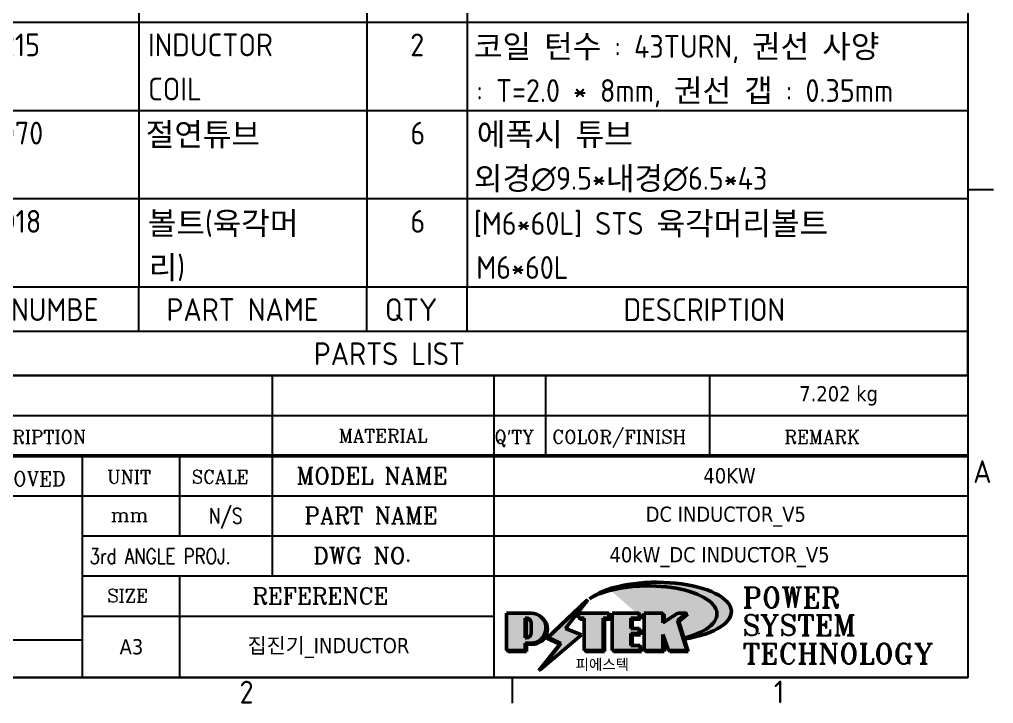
# Model space of a CAD drawing. Header units: millimetres. Extents: x 0 to 630, y 0 to 446.
# Drawn here: x 427.7 to 620.1, y 9.9 to 145 of the extents above; entities that cross this region are included whole.
import ezdxf
from ezdxf.enums import TextEntityAlignment as Align

# ---------------------------------------------------------------- set-up
doc = ezdxf.new("R2010")
doc.units = ezdxf.units.MM
doc.header["$LTSCALE"] = 1.5
doc.layers.get('0').update_dxf_attribs({"color": 3, "lineweight": 25, "true_color": 0x00ff00})
doc.layers.add('경계(ISO)', color=7, linetype='Continuous', lineweight=25)
doc.layers.add('해치(ISO)', color=7, linetype='Continuous', lineweight=18)
doc.layers.add('기호(ISO)', color=5, linetype='Continuous', lineweight=25, true_color=0x0000ff)
doc.layers.add('제목(ISO)', color=5, linetype='Continuous', lineweight=50, true_color=0x0000ff)
doc.styles.add('HAN_370', font='', dxfattribs={"width": 2})
doc.styles.add('RC_284', font='ROMANC.shx')
doc.styles.add('RC_287', font='ROMANC.shx')
doc.styles.add('RC_292', font='ROMANC.shx')
doc.styles.add('ROMANT_294', font='romant.shx')
doc.styles.add('문자 텍스트_PSTEK_POSCO', font='isocp.shx')
doc.styles.add('텍스트 스타일198', font='tahoma.ttf')
doc.styles.add('텍스트 스타일333', font='ROMANC.shx', dxfattribs={"width": 0.800000011920929})
doc.styles.get('HAN_370').set_extended_font_data('GulimChe')

# ---------------------------------------------------------------- blocks, each defined once
blk = doc.blocks.new('경계 Default Border')
at = {"layer": '경계(ISO)'}
for p, q in [((410, 74.25000190734863), (413.4000015258789, 74.25000190734863)), ((350, 10), (350, 6.599999666213989))]:
    blk.add_line(p, q, dxfattribs=at)
at = {"layer": '경계(ISO)', "flags": 128}
blk.add_lwpolyline([(10, 10), (10, 287.0000076293945), (410, 287.0000076293945), (410, 10), (10, 10)], dxfattribs=at)
at = {"layer": '경계(ISO)', "color": 2, "true_color": 0xffff00, "char_height": 3.00000011920929, "attachment_point": 7, "style": '문자 텍스트_PSTEK_POSCO'}
for s, insert in [('A', (410.7144008173592, 35.61784856929444)), ('2', (314.127739416884, 6.57139439638704)), ('1', (384.4860661041481, 6.59999988079071))]:
    blk.add_mtext(s, dxfattribs=dict(at, insert=insert))
blk = doc.blocks.new('제목 블록 PSTEK')
at = {"true_color": 0x848484}
for points in [[(317.2195697678507, 17.0593801673321), (322.0326348870767, 21.62682475217465), (322.2781991042243, 21.94392121864296), (317.0471853425802, 16.97985676345368), (318.7512090904202, 16.1899260703855), (316.0018030350395, 12.71868385740789), (316.3356552234328, 13.00206718743325), (318.9235935156908, 16.2694494742633)], [(321.9846681452406, 19.60711530335299), (321.4042753185749, 19.60711530335299), (321.4042753185749, 19.45905590879572), (321.9846681452406, 19.45905590879572)], [(324.6615819988275, 19.45905590879572), (325.4196460989604, 19.45905590879572), (325.4196460989604, 20.11051724484596), (325.2419748254881, 20.11051724484596), (325.2419748254881, 19.60711530335299), (324.4839107253602, 19.60711530335299), (324.4839107253602, 15.3430047401139), (322.1623394187076, 15.3430047401139), (322.1623394187076, 15.19494534555726), (324.6615819988275, 15.19494534555726)], [(328.2914414389548, 19.45905590879572), (329.4054050004294, 19.45905590879572), (329.4054050004294, 20.11051724484596), (329.2277337269622, 20.11051724484596), (329.2277337269622, 19.60711530335299), (328.1137701654877, 19.60711530335299), (328.1137701654877, 18.25543873810179), (328.2914414389548, 18.25543873810179)], [(332.5088862584528, 20.1105172448466), (332.3312149849806, 20.1105172448466), (332.3312149849806, 18.99741471888368), (332.5088862584528, 19.11081371413894)], [(335.6156307331414, 20.11051724484596), (335.2535118015555, 20.11051724484596), (334.2514536401189, 19.30614745124769), (335.4855464857051, 15.3430047401139), (333.1954852176545, 15.3430047401139), (333.2478643833523, 15.19494534555726), (335.6632177591723, 15.19494534555726), (334.4291249135862, 19.15808805669106)], [(328.2914414389548, 17.41554667867274), (329.4054050004294, 17.41554667867274), (329.4054050004294, 18.10737934354514), (329.2277337269622, 18.10737934354514), (329.2277337269622, 17.56360607323003), (328.1137701654877, 17.56360607323003), (328.1137701654877, 15.9944660761648), (328.2914414389548, 15.9944660761648)], [(332.5088862584528, 16.92964231796647), (332.3312149849806, 17.43186301645164), (332.3312149849806, 15.3430047401139), (330.0369607660135, 15.3430047401139), (330.0369607660135, 15.19494534555726), (332.5088862584528, 15.19494534555726)], [(329.5356972676428, 15.8464066816075), (329.3580259941756, 15.8464066816075), (329.3580259941756, 15.3430047401139), (325.8342124037171, 15.3430047401139), (325.8342124037171, 15.19494534555726), (329.5356972676428, 15.19494534555726)]]:
    blk.add_hatch(color=252, dxfattribs=at).paths.add_polyline_path(points)
at = {"true_color": 0x0000ff}
blk.add_hatch(color=5, dxfattribs=at).paths.add_polyline_path([(321.6183518841322, 17.4193704504104), (319.5281351041078, 18.24969419629727), (322.4505835294948, 22.02344462252142), (317.2195697678507, 17.0593801673321), (318.9235935156908, 16.2694494742633), (316.1741874603099, 12.79820726128571)])
at = {"true_color": 0xff0000}
h = blk.add_hatch(color=1, dxfattribs=at)
edge = h.paths.add_edge_path(flags=0)
edge.add_line((314.2242174273352, 19.60711530335299), (314.2242174273352, 17.00126995915134))
edge.add_line((314.2242174273352, 17.00126995915134), (314.3485873187598, 17.00126995915134))
edge.add_arc((314.3485873187598, 17.6527312952023), 0.6514613360509371, 270, 360)
edge.add_line((315.0000486548106, 17.6527312952023), (315.0000486548106, 18.95565396730211))
edge.add_arc((314.3485873187598, 18.95565396730212), 0.6514613360508712, 0, 90)
edge.add_line((314.3485873187598, 19.60711530335299), (314.2242174273352, 19.60711530335299))
edge = h.paths.add_edge_path()
edge.add_arc((314.9847713324306, 18.28938669179658), 1.969189947606664, 269.9999999999959, 450)
edge.add_line((314.9847713324306, 20.25857663940318), (311.7664314776902, 20.25857663940324))
edge.add_line((311.7664314776902, 20.25857663940324), (311.7664314776902, 15.3430047401139))
edge.add_line((311.7664314776902, 15.3430047401139), (314.2242174273352, 15.3430047401139))
edge.add_line((314.2242174273352, 15.3430047401139), (314.2242174273352, 16.32019674418991))
edge.add_line((314.2242174273352, 16.32019674418991), (314.9847713324307, 16.32019674418991))
at = {"true_color": 0x848484}
h = blk.add_hatch(color=252, dxfattribs=at)
edge = h.paths.add_edge_path()
edge.add_arc((314.9847713324309, 18.28938669179657), 1.969189947606666, 270, 406.8278729790604)
edge.add_arc((315.1624426058984, 18.1413272972396), 1.969189947606962, -90, 53.560984836317004, ccw=False)
edge.add_line((315.1624426058984, 16.17213734963263), (314.4018887008024, 16.17213734963263))
edge.add_line((314.4018887008024, 16.17213734963263), (314.4018887008024, 15.19494534555726))
edge.add_line((314.4018887008024, 15.19494534555726), (311.9441027511573, 15.19494534555726))
edge.add_line((311.9441027511573, 15.19494534555726), (311.9441027511573, 15.3430047401139))
edge.add_line((311.9441027511573, 15.3430047401139), (314.2242174273352, 15.3430047401139))
edge.add_line((314.2242174273352, 15.3430047401139), (314.2242174273352, 16.32019674418991))
edge.add_line((314.2242174273352, 16.32019674418991), (314.9847713324309, 16.32019674418991))
h = blk.add_hatch(color=252, dxfattribs=at)
edge = h.paths.add_edge_path()
edge.add_line((314.4018887008024, 19.45905590879572), (314.5262585922315, 19.45905590879572))
edge.add_arc((314.5262585922314, 18.80759457274939), 0.6514613360463194, 60.4189348879147, 90.00000000000318, ccw=False)
edge.add_arc((314.3485873187602, 18.95565396730057), 0.6514613360524251, 39.96992292766206, 90.00000000009999)
edge.add_line((314.3485873187591, 19.60711530335307), (314.2242174273352, 19.60711530335298))
edge.add_line((314.2242174273352, 19.60711530335299), (314.2242174273352, 17.00126995915134))
edge.add_line((314.2242174273352, 17.00126995915134), (314.3485873187591, 17.00126995915134))
edge.add_arc((314.3485873187568, 17.652731295233), 0.6514613360816299, 270.0000000002, 274.6930825552478)
edge.add_line((314.4018887008024, 17.0034541317032), (314.4018887008024, 19.45905590879572))
at = {"true_color": 0xff0000}
for points in [[(324.4839107253602, 19.60711530335299), (325.2419748254881, 19.60711530335299), (325.2419748254881, 20.25857663940324), (321.2266040451076, 20.25857663940324), (321.2266040451076, 19.60711530335299), (321.9846681452406, 19.60711530335299), (321.9846681452406, 15.3430047401139), (324.4839107253602, 15.3430047401139)], [(329.2277337269622, 20.25857663940324), (325.65654113025, 20.25857663940324), (325.65654113025, 15.3430047401139), (329.3580259941756, 15.3430047401139), (329.3580259941756, 15.9944660761648), (328.1137701654877, 15.9944660761648), (328.1137701654877, 17.56360607323003), (329.2277337269622, 17.56360607323003), (329.2277337269622, 18.25543873810179), (328.1137701654877, 18.25543873810179), (328.1137701654877, 19.60711530335299), (329.2277337269622, 19.60711530335299)], [(332.3312149849806, 20.25857663940324), (329.8592894925411, 20.25857663940324), (329.8592894925411, 15.3430047401139), (332.3312149849806, 15.3430047401139), (332.3312149849806, 17.4318630164523), (333.0701931098801, 15.3430047401139), (335.4855464857051, 15.3430047401139), (334.2514536401189, 19.30614745124769), (335.4379594596742, 20.25857663940324), (334.3071782107978, 20.25857663940324), (332.3312149849806, 18.99741471888304)]]:
    blk.add_hatch(color=1, dxfattribs=at).paths.add_polyline_path(points)
at = {"layer": '해치(ISO)', "true_color": 0x27d1fc}
h = blk.add_hatch(color=140, dxfattribs=at)
edge = h.paths.add_edge_path()
edge.add_ellipse((330.3660919371412, 20.15576403068321), major_axis=(9.100907360794343, 0), ratio=0.4069904968023172, start_angle=301.3098473703837, end_angle=507.7436900681698)
edge.add_ellipse((331.5340919371412, 20.4634168429492), major_axis=(-9.82350664112931, 0), ratio=0.3942600559756514, start_angle=111.51207141178469, end_angle=334.47025347086895, ccw=False)
edge.add_line((335.1363447531188, 16.8601935978785), (335.0955236905705, 16.99119398620872))
at = {"color": 180, "true_color": 0x3f00ff}
for p, q in [((182.4757929790549, 51.56524660363496), (372.4757929537551, 51.56524660363496)), ((280.8758854511282, 51.56524660363496), (280.8758854511282, 41.00524660363494)), ((310.0881549537552, 51.56524660363496), (310.0881549537553, 41.00524660363494)), ((316.9044520275131, 51.56524660363496), (316.9044520275127, 41.00524660363494)), ((338.4566026226726, 51.56524660363496), (338.4566026226727, 41.00524660363494)), ((372.4757929537551, 51.56524660363496), (372.4757929537551, 11.79100474011389)), ((182.475792979055, 46.2852466036349), (372.4757929537551, 46.28524660363492)), ((255.9175931367356, 11.79100474011392), (255.9175931367356, 41.00524660363494)), ((268.6918866058747, 41.00524660363494), (268.6918866058747, 30.44524660363498)), ((280.8758854511282, 41.00524660363494), (280.8758854511282, 25.16524660363502)), ((310.088154953755, 41.00524660363494), (310.088154953755, 11.79100474011392)), ((206.451475290024, 35.72524660363497), (372.4757929537551, 35.72524660363497)), ((255.917593136736, 30.44524660363498), (372.4757929537552, 30.44524660363501)), ((255.9175931367359, 25.16524660363502), (372.4757929537552, 25.165246603635)), ((268.6918866058744, 25.16524660363502), (268.6918866058744, 11.79100474011392)), ((255.9175931367359, 19.88524660363481), (310.0881549537553, 19.88524660363481)), ((206.451475290024, 16.74100474011396), (255.9175931367359, 16.74100474011396)), ((182.475792979055, 11.79100474011392), (372.4757929537551, 11.79100474011389))]:
    blk.add_line(p, q, dxfattribs=at)
at = {"color": 7, "lineweight": 50}
blk.add_line((206.451475290024, 41.00524660363494), (372.4757929537551, 41.00524660363496), dxfattribs=at)
at = {"color": 7}
for p, q in [((322.2781991042243, 21.94392121864296), (317.0471853425802, 16.97985676345368)), ((322.4505835294948, 22.02344462252142), (317.2195697678507, 17.0593801673321)), ((319.5281351041078, 18.24969419629727), (322.4505835294948, 22.02344462252142)), ((322.0326348870767, 21.62682475217465), (322.2781991042243, 21.94392121864296)), ((317.2195697678507, 17.0593801673321), (322.0326348870767, 21.62682475217465)), ((311.7664314776902, 20.25900474011391), (311.7664314776902, 15.34300474011391)), ((314.9847713324309, 20.25857663940324), (311.7664314776902, 20.25857663940324)), ((314.9847713324309, 20.25857663940324), (311.7664314776902, 20.25857663940324)), ((311.7664314776902, 20.25857663940324), (311.7664314776902, 15.3430047401139)), ((314.2242174273352, 17.00126995915134), (314.2242174273352, 19.60711530335299)), ((314.2242174273352, 19.60711530335299), (314.3485873187591, 19.60711530335299)), ((314.3485873187591, 19.60711530335299), (314.2242174273352, 19.60711530335299)), ((314.2242174273352, 19.60711530335299), (314.2242174273352, 17.00126995915134)), ((314.2242174273352, 17.00126995915134), (314.2242174273352, 19.60711530335299)), ((314.2242174273352, 19.60711530335299), (314.3485873187591, 19.60711530335299)), ((314.4018887008024, 19.45905590879572), (314.5262585922314, 19.45905590879572)), ((314.4018887008024, 17.0034541317032), (314.4018887008024, 19.45905590879572)), ((325.2419748254881, 20.25857663940324), (321.2266040451076, 20.25857663940324)), ((321.2266040451076, 20.25857663940324), (321.2266040451076, 19.60711530335299)), ((325.2419748254881, 20.25857663940324), (321.2266040451076, 20.25857663940324)), ((321.2266040451076, 20.25857663940324), (321.2266040451076, 19.60711530335299)), ((321.2266040451076, 19.60711530335299), (321.9846681452406, 19.60711530335299)), ((321.2266040451076, 19.60711530335299), (321.9846681452406, 19.60711530335299)), ((321.4042753185749, 19.60711530335299), (321.4042753185749, 19.45905590879572)), ((321.9846681452406, 19.60711530335299), (321.4042753185749, 19.60711530335299)), ((321.4042753185749, 19.45905590879572), (321.9846681452406, 19.45905590879572)), ((321.9846681452406, 19.60711530335299), (321.9846681452406, 15.3430047401139)), ((321.9846681452406, 19.45905590879572), (321.9846681452406, 19.60711530335299)), ((321.9846681452406, 19.60711530335299), (321.9846681452406, 15.3430047401139)), ((324.4839107253602, 19.60711530335299), (325.2419748254881, 19.60711530335299)), ((324.4839107253602, 15.3430047401139), (324.4839107253602, 19.60711530335299)), ((325.2419748254881, 19.60711530335299), (324.4839107253602, 19.60711530335299)), ((324.4839107253602, 19.60711530335299), (324.4839107253602, 15.3430047401139)), ((324.4839107253602, 19.60711530335299), (325.2419748254881, 19.60711530335299)), ((324.4839107253602, 15.3430047401139), (324.4839107253602, 19.60711530335299)), ((324.6615819988275, 19.45905590879572), (325.4196460989604, 19.45905590879572)), ((324.6615819988275, 15.19494534555726), (324.6615819988275, 19.45905590879572)), ((325.2419748254881, 19.60711530335299), (325.2419748254881, 20.25857663940324)), ((325.2419748254881, 19.60711530335299), (325.2419748254881, 20.25857663940324)), ((325.4196460989604, 20.11051724484596), (325.2419748254881, 20.11051724484596)), ((325.2419748254881, 20.11051724484596), (325.2419748254881, 19.60711530335299)), ((325.4196460989604, 19.45905590879572), (325.4196460989604, 20.11051724484596)), ((329.2277337269622, 20.25857663940324), (325.65654113025, 20.25857663940324)), ((325.65654113025, 20.25857663940324), (325.65654113025, 15.3430047401139)), ((325.65654113025, 20.25857663940324), (325.65654113025, 15.3430047401139)), ((329.2277337269622, 20.25857663940324), (325.65654113025, 20.25857663940324)), ((328.1137701654877, 18.25543873810179), (328.1137701654877, 19.60711530335299)), ((328.1137701654877, 19.60711530335299), (329.2277337269622, 19.60711530335299)), ((329.2277337269622, 19.60711530335299), (328.1137701654877, 19.60711530335299)), ((328.1137701654877, 19.60711530335299), (328.1137701654877, 18.25543873810179)), ((328.1137701654877, 18.25543873810179), (328.1137701654877, 19.60711530335299)), ((328.1137701654877, 19.60711530335299), (329.2277337269622, 19.60711530335299)), ((328.2914414389548, 18.25543873810179), (328.2914414389548, 19.45905590879572)), ((328.2914414389548, 19.45905590879572), (329.4054050004294, 19.45905590879572)), ((329.2277337269622, 19.60711530335299), (329.2277337269622, 20.25857663940324)), ((329.2277337269622, 19.60711530335299), (329.2277337269622, 20.25857663940324)), ((329.4054050004294, 20.11051724484596), (329.2277337269622, 20.11051724484596)), ((329.2277337269622, 20.11051724484596), (329.2277337269622, 19.60711530335299)), ((329.4054050004294, 19.45905590879572), (329.4054050004294, 20.11051724484596)), ((332.3312149849806, 20.25857663940324), (329.8592894925411, 20.25857663940324)), ((329.8592894925411, 20.25857663940324), (329.8592894925411, 15.3430047401139)), ((329.8592894925411, 20.25857663940324), (329.8592894925411, 15.3430047401139)), ((332.3312149849806, 20.25857663940324), (329.8592894925411, 20.25857663940324)), ((334.3071782107978, 20.25857663940324), (332.3312149849806, 18.99741471888304)), ((332.3312149849806, 18.99741471888304), (332.3312149849806, 20.25857663940324)), ((334.3071782107978, 20.25857663940324), (332.3312149849806, 18.99741471888304)), ((332.3312149849806, 18.99741471888304), (332.3312149849806, 20.25857663940324)), ((332.5088862584528, 20.1105172448466), (332.3312149849806, 20.1105172448466)), ((332.3312149849806, 20.1105172448466), (332.3312149849806, 18.99741471888368)), ((332.5088862584528, 19.11081371413894), (332.5088862584528, 20.1105172448466)), ((334.2514536401189, 19.30614745124769), (335.4379594596742, 20.25857663940324)), ((334.2514536401189, 19.30614745124769), (335.4379594596742, 20.25857663940324)), ((335.2535118015555, 20.11051724484596), (334.2514536401189, 19.30614745124769)), ((335.4855464857051, 15.3430047401139), (334.2514536401189, 19.30614745124769)), ((334.2514536401189, 19.30614745124769), (335.4855464857051, 15.3430047401139)), ((335.4855464857051, 15.3430047401139), (334.2514536401189, 19.30614745124769)), ((335.4379594596742, 20.25857663940324), (334.3071782107978, 20.25857663940324)), ((335.4379594596742, 20.25857663940324), (334.3071782107978, 20.25857663940324)), ((334.4291249135862, 19.15808805669104), (335.6156307331414, 20.11051724484596)), ((335.6156307331414, 20.11051724484596), (335.2535118015555, 20.11051724484596)), ((315.0000486548106, 18.95565396730275), (315.0000486548106, 17.65273129520161)), ((315.0000486548106, 18.95565396730275), (315.0000486548106, 17.65273129520161)), ((321.6183518841322, 17.4193704504104), (319.5281351041078, 18.24969419629727)), ((329.2277337269622, 18.25543873810179), (328.1137701654877, 18.25543873810179)), ((328.1137701654877, 18.25543873810179), (328.2914414389548, 18.25543873810179)), ((329.2277337269622, 18.25543873810179), (328.1137701654877, 18.25543873810179)), ((329.2277337269622, 17.56360607323003), (329.2277337269622, 18.25543873810179)), ((329.2277337269622, 17.56360607323003), (329.2277337269622, 18.25543873810179)), ((329.4054050004294, 18.10737934354514), (329.2277337269622, 18.10737934354514)), ((329.2277337269622, 18.10737934354514), (329.2277337269622, 17.56360607323003)), ((329.4054050004294, 17.41554667867274), (329.4054050004294, 18.10737934354514)), ((332.3312149849806, 18.99741471888368), (332.5088862584528, 19.11081371413894)), ((335.6632177591723, 15.19494534555726), (334.4291249135862, 19.15808805669104)), ((314.3485873187591, 17.00126995915134), (314.2242174273352, 17.00126995915134)), ((314.2242174273352, 17.00126995915134), (314.3485873187591, 17.00126995915134)), ((314.3485873187591, 17.00126995915134), (314.2242174273352, 17.00126995915134)), ((316.1741874603099, 12.79820726128571), (321.6183518841322, 17.4193704504104)), ((317.0471853425802, 16.97985676345368), (318.7512090904202, 16.1899260703855)), ((318.9235935156908, 16.2694494742633), (317.2195697678507, 17.0593801673321)), ((317.2195697678507, 17.0593801673321), (318.9235935156908, 16.2694494742633)), ((328.1137701654877, 17.56360607323003), (329.2277337269622, 17.56360607323003)), ((328.1137701654877, 15.9944660761648), (328.1137701654877, 17.56360607323003)), ((329.2277337269622, 17.56360607323003), (328.1137701654877, 17.56360607323003)), ((328.1137701654877, 17.56360607323003), (328.1137701654877, 15.9944660761648)), ((328.1137701654877, 17.56360607323003), (329.2277337269622, 17.56360607323003)), ((328.1137701654877, 15.9944660761648), (328.1137701654877, 17.56360607323003)), ((328.2914414389548, 15.9944660761648), (328.2914414389548, 17.41554667867274)), ((328.2914414389548, 17.41554667867274), (329.4054050004294, 17.41554667867274)), ((332.3312149849806, 17.4318630164523), (333.0701931098801, 15.3430047401139)), ((332.3312149849806, 15.3430047401139), (332.3312149849806, 17.4318630164523)), ((332.5088862584528, 16.92964231796647), (332.3312149849806, 17.43186301645164)), ((332.3312149849806, 17.43186301645164), (332.3312149849806, 15.3430047401139)), ((332.3312149849806, 17.4318630164523), (333.0701931098801, 15.3430047401139)), ((332.3312149849806, 15.3430047401139), (332.3312149849806, 17.4318630164523)), ((332.5088862584528, 15.19494534555726), (332.5088862584528, 16.92964231796647)), ((345.0447381189468, 17.50375595811051), (344.9867755289346, 17.689895936919)), ((314.2242174273352, 16.32019674418991), (314.9847713324309, 16.32019674418991)), ((314.2242174273352, 15.3430047401139), (314.2242174273352, 16.32019674418991)), ((314.9847713324309, 16.32019674418991), (314.2242174273352, 16.32019674418991)), ((314.2242174273352, 16.32019674418991), (314.2242174273352, 15.3430047401139)), ((314.2242174273352, 16.32019674418991), (314.9847713324309, 16.32019674418991)), ((314.2242174273352, 15.3430047401139), (314.2242174273352, 16.32019674418991)), ((314.4018887008024, 16.17213734963263), (315.162442605898, 16.17213734963263)), ((314.4018887008024, 15.19494534555726), (314.4018887008024, 16.17213734963263)), ((318.7512090904202, 16.1899260703855), (316.0018030350395, 12.71868385740789)), ((318.9235935156908, 16.2694494742633), (316.1741874603099, 12.79820726128571)), ((316.3356552234328, 13.00206718743325), (318.9235935156908, 16.2694494742633)), ((329.3580259941756, 15.9944660761648), (328.1137701654877, 15.9944660761648)), ((328.1137701654877, 15.9944660761648), (328.2914414389548, 15.9944660761648)), ((329.3580259941756, 15.9944660761648), (328.1137701654877, 15.9944660761648)), ((329.3580259941756, 15.3430047401139), (329.3580259941756, 15.9944660761648)), ((329.3580259941756, 15.3430047401139), (329.3580259941756, 15.9944660761648)), ((329.5356972676428, 15.8464066816075), (329.3580259941756, 15.8464066816075)), ((329.3580259941756, 15.8464066816075), (329.3580259941756, 15.3430047401139)), ((329.5356972676428, 15.19494534555726), (329.5356972676428, 15.8464066816075)), ((311.7664314776902, 15.3430047401139), (314.2242174273352, 15.3430047401139)), ((311.7664314776902, 15.3430047401139), (314.2242174273352, 15.3430047401139)), ((314.2242174273352, 15.3430047401139), (311.9441027511573, 15.3430047401139)), ((311.9441027511573, 15.3430047401139), (311.9441027511573, 15.19494534555726)), ((311.9441027511573, 15.19494534555726), (314.4018887008024, 15.19494534555726)), ((321.9846681452406, 15.3430047401139), (324.4839107253602, 15.3430047401139)), ((321.9846681452406, 15.3430047401139), (324.4839107253602, 15.3430047401139)), ((324.4839107253602, 15.3430047401139), (322.1623394187076, 15.3430047401139)), ((322.1623394187076, 15.3430047401139), (322.1623394187076, 15.19494534555726)), ((322.1623394187076, 15.19494534555726), (324.6615819988275, 15.19494534555726)), ((325.65654113025, 15.3430047401139), (329.3580259941756, 15.3430047401139)), ((325.65654113025, 15.3430047401139), (329.3580259941756, 15.3430047401139)), ((329.3580259941756, 15.3430047401139), (325.8342124037171, 15.3430047401139)), ((325.8342124037171, 15.3430047401139), (325.8342124037171, 15.19494534555726)), ((325.8342124037171, 15.19494534555726), (329.5356972676428, 15.19494534555726)), ((329.8592894925411, 15.3430047401139), (332.3312149849806, 15.3430047401139)), ((329.8592894925411, 15.3430047401139), (332.3312149849806, 15.3430047401139)), ((332.3312149849806, 15.3430047401139), (330.0369607660135, 15.3430047401139)), ((330.0369607660135, 15.3430047401139), (330.0369607660135, 15.19494534555726)), ((330.0369607660135, 15.19494534555726), (332.5088862584528, 15.19494534555726)), ((333.0701931098801, 15.3430047401139), (335.4855464857051, 15.3430047401139)), ((333.0701931098801, 15.3430047401139), (335.4855464857051, 15.3430047401139)), ((335.4855464857051, 15.3430047401139), (333.1954852176545, 15.3430047401139)), ((333.1954852176545, 15.3430047401139), (333.2478643833523, 15.19494534555726)), ((333.2478643833523, 15.19494534555726), (335.6632177591723, 15.19494534555726)), ((316.0018030350395, 12.71868385740789), (316.3356552234328, 13.00206718743325))]:
    blk.add_line(p, q, dxfattribs=at)
at = {"color": 5, "true_color": 0x0000ff}
for p, q in [((322.4505835294948, 22.02344462252142), (317.2195697678507, 17.0593801673321)), ((319.5281351041078, 18.24969419629727), (322.4505835294948, 22.02344462252142)), ((321.6183518841322, 17.4193704504104), (319.5281351041078, 18.24969419629727)), ((316.1741874603099, 12.79820726128571), (321.6183518841322, 17.4193704504104)), ((317.2195697678507, 17.0593801673321), (318.9235935156908, 16.2694494742633)), ((318.9235935156908, 16.2694494742633), (316.1741874603099, 12.79820726128571))]:
    blk.add_line(p, q, dxfattribs=at)
at = {"color": 1, "true_color": 0xff0000}
for p, q in [((314.9847713324309, 20.25857663940324), (311.7664314776902, 20.25857663940324)), ((311.7664314776902, 20.25857663940324), (311.7664314776902, 15.3430047401139)), ((314.2242174273352, 17.00126995915134), (314.2242174273352, 19.60711530335299)), ((314.2242174273352, 19.60711530335299), (314.3485873187591, 19.60711530335299)), ((325.2419748254881, 20.25857663940324), (321.2266040451076, 20.25857663940324)), ((321.2266040451076, 20.25857663940324), (321.2266040451076, 19.60711530335299)), ((321.2266040451076, 19.60711530335299), (321.9846681452406, 19.60711530335299)), ((321.9846681452406, 19.60711530335299), (321.9846681452406, 15.3430047401139)), ((324.4839107253602, 19.60711530335299), (325.2419748254881, 19.60711530335299)), ((324.4839107253602, 15.3430047401139), (324.4839107253602, 19.60711530335299)), ((325.2419748254881, 19.60711530335299), (325.2419748254881, 20.25857663940324)), ((329.2277337269622, 20.25857663940324), (325.65654113025, 20.25857663940324)), ((325.65654113025, 20.25857663940324), (325.65654113025, 15.3430047401139)), ((328.1137701654877, 18.25543873810179), (328.1137701654877, 19.60711530335299)), ((328.1137701654877, 19.60711530335299), (329.2277337269622, 19.60711530335299)), ((329.2277337269622, 19.60711530335299), (329.2277337269622, 20.25857663940324)), ((332.3312149849806, 20.25857663940324), (329.8592894925411, 20.25857663940324)), ((329.8592894925411, 20.25857663940324), (329.8592894925411, 15.3430047401139)), ((334.3071782107978, 20.25857663940324), (332.3312149849806, 18.99741471888304)), ((332.3312149849806, 18.99741471888304), (332.3312149849806, 20.25857663940324)), ((334.2514536401189, 19.30614745124769), (335.4379594596742, 20.25857663940324)), ((335.4855464857051, 15.3430047401139), (334.2514536401189, 19.30614745124769)), ((335.4379594596742, 20.25857663940324), (334.3071782107978, 20.25857663940324)), ((315.0000486548106, 18.95565396730275), (315.0000486548106, 17.65273129520161)), ((329.2277337269622, 18.25543873810179), (328.1137701654877, 18.25543873810179)), ((329.2277337269622, 17.56360607323003), (329.2277337269622, 18.25543873810179)), ((314.3485873187591, 17.00126995915134), (314.2242174273352, 17.00126995915134)), ((328.1137701654877, 17.56360607323003), (329.2277337269622, 17.56360607323003)), ((328.1137701654877, 15.9944660761648), (328.1137701654877, 17.56360607323003)), ((332.3312149849806, 17.4318630164523), (333.0701931098801, 15.3430047401139)), ((332.3312149849806, 15.3430047401139), (332.3312149849806, 17.4318630164523)), ((314.2242174273352, 16.32019674418991), (314.9847713324309, 16.32019674418991)), ((314.2242174273352, 15.3430047401139), (314.2242174273352, 16.32019674418991)), ((329.3580259941756, 15.9944660761648), (328.1137701654877, 15.9944660761648)), ((329.3580259941756, 15.3430047401139), (329.3580259941756, 15.9944660761648)), ((311.7664314776902, 15.3430047401139), (314.2242174273352, 15.3430047401139)), ((321.9846681452406, 15.3430047401139), (324.4839107253602, 15.3430047401139)), ((325.65654113025, 15.3430047401139), (329.3580259941756, 15.3430047401139)), ((329.8592894925411, 15.3430047401139), (332.3312149849806, 15.3430047401139)), ((333.0701931098801, 15.3430047401139), (335.4855464857051, 15.3430047401139))]:
    blk.add_line(p, q, dxfattribs=at)
at = {"color": 7}
for centre, radius, start, end in [((314.3485873187598, 18.95565396730211), 0.6514613360508712, 0, 90), ((314.3485873187602, 18.95565396730057), 0.6514613360524251, 39.96992292766117, 90), ((314.3485873187598, 18.95565396730212), 0.6514613360508712, 0, 90), ((314.5262585922314, 18.80759457274939), 0.6514613360463193, 60.41893488791137, 90), ((314.9847713324309, 18.28938669179658), 1.969189947606665, 270, 90), ((314.9847713324309, 18.28938669179658), 1.969189947606665, 270, 90), ((314.9847713324307, 18.2893866917965), 1.969189947606594, 270, 46.82787297909833), ((315.1624426058984, 18.1413272972396), 1.969189947606961, 270, 53.56098483636067), ((314.3485873187597, 17.65273129520228), 0.6514613360509381, 270, 0), ((314.3485873187598, 17.6527312952023), 0.6514613360509381, 270, 0), ((314.3485873187568, 17.652731295233), 0.6514613360816299, 270, 274.6930825552478)]:
    blk.add_arc(centre, radius, start, end, dxfattribs=at)
at = {"color": 1, "true_color": 0xff0000}
for centre, radius, start, end in [((314.3485873187598, 18.95565396730211), 0.6514613360508712, 0, 90), ((314.9847713324309, 18.28938669179657), 1.969189947606665, 270, 90), ((314.3485873187598, 17.6527312952023), 0.6514613360509381, 270, 0)]:
    blk.add_arc(centre, radius, start, end, dxfattribs=at)
at = {"layer": '제목(ISO)'}
for p, q in [((322.2781991042243, 21.94392121864296), (317.0471853425802, 16.97985676345368)), ((322.4505835294948, 22.02344462252142), (317.2195697678507, 17.0593801673321)), ((319.5281351041078, 18.24969419629727), (322.4505835294948, 22.02344462252142)), ((322.0326348870767, 21.62682475217465), (322.2781991042243, 21.94392121864296)), ((317.2195697678507, 17.0593801673321), (322.0326348870767, 21.62682475217465)), ((314.9847713324306, 20.25857663940324), (311.7664314776902, 20.25857663940324)), ((311.7664314776902, 20.25857663940324), (311.7664314776902, 15.3430047401139)), ((314.2242174273352, 17.00126995915134), (314.2242174273352, 19.60711530335299)), ((314.2242174273352, 19.60711530335299), (314.3485873187598, 19.60711530335299)), ((314.3485873187591, 19.60711530335299), (314.2242174273352, 19.60711530335299)), ((314.2242174273352, 19.60711530335299), (314.2242174273352, 17.00126995915134)), ((314.4018887008024, 19.45905590879572), (314.5262585922314, 19.45905590879572)), ((314.4018887008024, 17.0034541317032), (314.4018887008024, 19.45905590879572)), ((325.2419748254881, 20.25857663940324), (321.2266040451076, 20.25857663940324)), ((321.2266040451076, 20.25857663940324), (321.2266040451076, 19.60711530335299)), ((321.2266040451076, 19.60711530335299), (321.9846681452406, 19.60711530335299)), ((321.9846681452406, 19.60711530335299), (321.4042753185749, 19.60711530335299)), ((321.4042753185749, 19.60711530335299), (321.4042753185749, 19.45905590879572)), ((321.4042753185749, 19.45905590879572), (321.9846681452406, 19.45905590879572)), ((321.9846681452406, 19.60711530335299), (321.9846681452406, 15.3430047401139)), ((321.9846681452406, 19.45905590879572), (321.9846681452406, 19.60711530335299)), ((324.4839107253602, 19.60711530335299), (325.2419748254881, 19.60711530335299)), ((324.4839107253602, 15.3430047401139), (324.4839107253602, 19.60711530335299)), ((325.2419748254881, 19.60711530335299), (324.4839107253602, 19.60711530335299)), ((324.4839107253602, 19.60711530335299), (324.4839107253602, 15.3430047401139)), ((324.6615819988275, 19.45905590879572), (325.4196460989604, 19.45905590879572)), ((324.6615819988275, 15.19494534555726), (324.6615819988275, 19.45905590879572)), ((325.2419748254881, 19.60711530335299), (325.2419748254881, 20.25857663940324)), ((325.4196460989604, 20.11051724484596), (325.2419748254881, 20.11051724484596)), ((325.2419748254881, 20.11051724484596), (325.2419748254881, 19.60711530335299)), ((325.4196460989604, 19.45905590879572), (325.4196460989604, 20.11051724484596)), ((329.2277337269622, 20.25857663940324), (325.65654113025, 20.25857663940324)), ((325.65654113025, 20.25857663940324), (325.65654113025, 15.3430047401139)), ((328.1137701654877, 18.25543873810179), (328.1137701654877, 19.60711530335299)), ((328.1137701654877, 19.60711530335299), (329.2277337269622, 19.60711530335299)), ((329.2277337269622, 19.60711530335299), (328.1137701654877, 19.60711530335299)), ((328.1137701654877, 19.60711530335299), (328.1137701654877, 18.25543873810179)), ((328.2914414389548, 19.45905590879572), (329.4054050004294, 19.45905590879572)), ((328.2914414389548, 18.25543873810179), (328.2914414389548, 19.45905590879572)), ((329.2277337269622, 19.60711530335299), (329.2277337269622, 20.25857663940324)), ((329.4054050004294, 20.11051724484596), (329.2277337269622, 20.11051724484596)), ((329.2277337269622, 20.11051724484596), (329.2277337269622, 19.60711530335299)), ((329.4054050004294, 19.45905590879572), (329.4054050004294, 20.11051724484596)), ((332.3312149849806, 20.25857663940324), (329.8592894925411, 20.25857663940324)), ((329.8592894925411, 20.25857663940324), (329.8592894925411, 15.3430047401139)), ((334.3071782107978, 20.25857663940324), (332.3312149849806, 18.99741471888304)), ((332.3312149849806, 18.99741471888304), (332.3312149849806, 20.25857663940324)), ((332.5088862584528, 20.1105172448466), (332.3312149849806, 20.1105172448466)), ((332.3312149849806, 20.1105172448466), (332.3312149849806, 18.99741471888368)), ((332.5088862584528, 19.11081371413894), (332.5088862584528, 20.1105172448466)), ((334.2514536401189, 19.30614745124769), (335.4379594596742, 20.25857663940324)), ((335.2535118015555, 20.11051724484596), (334.2514536401189, 19.30614745124769)), ((335.4855464857051, 15.3430047401139), (334.2514536401189, 19.30614745124769)), ((334.2514536401189, 19.30614745124769), (335.4855464857051, 15.3430047401139)), ((335.4379594596742, 20.25857663940324), (334.3071782107978, 20.25857663940324)), ((334.4291249135862, 19.15808805669106), (335.6156307331414, 20.11051724484596)), ((335.6156307331414, 20.11051724484596), (335.2535118015555, 20.11051724484596)), ((315.0000486548106, 18.95565396730211), (315.0000486548106, 17.6527312952023)), ((321.6183518841322, 17.4193704504104), (319.5281351041078, 18.24969419629727)), ((329.2277337269622, 18.25543873810179), (328.1137701654877, 18.25543873810179)), ((328.1137701654877, 18.25543873810179), (328.2914414389548, 18.25543873810179)), ((329.2277337269622, 17.56360607323003), (329.2277337269622, 18.25543873810179)), ((329.4054050004294, 18.10737934354514), (329.2277337269622, 18.10737934354514)), ((329.2277337269622, 18.10737934354514), (329.2277337269622, 17.56360607323003)), ((329.4054050004294, 17.41554667867274), (329.4054050004294, 18.10737934354514)), ((332.3312149849806, 18.99741471888368), (332.5088862584528, 19.11081371413894)), ((335.6632177591723, 15.19494534555726), (334.4291249135862, 19.15808805669106)), ((314.3485873187598, 17.00126995915134), (314.2242174273352, 17.00126995915134)), ((314.2242174273352, 17.00126995915134), (314.3485873187591, 17.00126995915134)), ((316.1741874603099, 12.79820726128571), (321.6183518841322, 17.4193704504104)), ((317.0471853425802, 16.97985676345368), (318.7512090904202, 16.1899260703855)), ((317.2195697678507, 17.0593801673321), (318.9235935156908, 16.2694494742633)), ((318.9235935156908, 16.2694494742633), (317.2195697678507, 17.0593801673321)), ((328.1137701654877, 15.9944660761648), (328.1137701654877, 17.56360607323003)), ((328.1137701654877, 17.56360607323003), (329.2277337269622, 17.56360607323003)), ((329.2277337269622, 17.56360607323003), (328.1137701654877, 17.56360607323003)), ((328.1137701654877, 17.56360607323003), (328.1137701654877, 15.9944660761648)), ((328.2914414389548, 17.41554667867274), (329.4054050004294, 17.41554667867274)), ((328.2914414389548, 15.9944660761648), (328.2914414389548, 17.41554667867274)), ((332.3312149849806, 15.3430047401139), (332.3312149849806, 17.4318630164523)), ((332.3312149849806, 17.4318630164523), (333.0701931098801, 15.3430047401139)), ((332.5088862584528, 16.92964231796647), (332.3312149849806, 17.43186301645164)), ((332.3312149849806, 17.43186301645164), (332.3312149849806, 15.3430047401139)), ((332.5088862584528, 15.19494534555726), (332.5088862584528, 16.92964231796647)), ((314.2242174273352, 15.3430047401139), (314.2242174273352, 16.32019674418991)), ((314.2242174273352, 16.32019674418991), (314.9847713324307, 16.32019674418991)), ((314.9847713324309, 16.32019674418991), (314.2242174273352, 16.32019674418991)), ((314.2242174273352, 16.32019674418991), (314.2242174273352, 15.3430047401139)), ((314.4018887008024, 15.19494534555726), (314.4018887008024, 16.17213734963263)), ((314.4018887008024, 16.17213734963263), (315.1624426058984, 16.17213734963263)), ((318.7512090904202, 16.1899260703855), (316.0018030350395, 12.71868385740789)), ((318.9235935156908, 16.2694494742633), (316.1741874603099, 12.79820726128571)), ((316.3356552234328, 13.00206718743325), (318.9235935156908, 16.2694494742633)), ((329.3580259941756, 15.9944660761648), (328.1137701654877, 15.9944660761648)), ((328.1137701654877, 15.9944660761648), (328.2914414389548, 15.9944660761648)), ((329.3580259941756, 15.3430047401139), (329.3580259941756, 15.9944660761648)), ((329.5356972676428, 15.8464066816075), (329.3580259941756, 15.8464066816075)), ((329.3580259941756, 15.8464066816075), (329.3580259941756, 15.3430047401139)), ((329.5356972676428, 15.19494534555726), (329.5356972676428, 15.8464066816075)), ((311.7664314776902, 15.3430047401139), (314.2242174273352, 15.3430047401139)), ((314.2242174273352, 15.3430047401139), (311.9441027511573, 15.3430047401139)), ((311.9441027511573, 15.3430047401139), (311.9441027511573, 15.19494534555726)), ((311.9441027511573, 15.19494534555726), (314.4018887008024, 15.19494534555726)), ((321.9846681452406, 15.3430047401139), (324.4839107253602, 15.3430047401139)), ((324.4839107253602, 15.3430047401139), (322.1623394187076, 15.3430047401139)), ((322.1623394187076, 15.3430047401139), (322.1623394187076, 15.19494534555726)), ((322.1623394187076, 15.19494534555726), (324.6615819988275, 15.19494534555726)), ((325.65654113025, 15.3430047401139), (329.3580259941756, 15.3430047401139)), ((329.3580259941756, 15.3430047401139), (325.8342124037171, 15.3430047401139)), ((325.8342124037171, 15.3430047401139), (325.8342124037171, 15.19494534555726)), ((325.8342124037171, 15.19494534555726), (329.5356972676428, 15.19494534555726)), ((329.8592894925411, 15.3430047401139), (332.3312149849806, 15.3430047401139)), ((332.3312149849806, 15.3430047401139), (330.0369607660135, 15.3430047401139)), ((330.0369607660135, 15.3430047401139), (330.0369607660135, 15.19494534555726)), ((330.0369607660135, 15.19494534555726), (332.5088862584528, 15.19494534555726)), ((333.0701931098801, 15.3430047401139), (335.4855464857051, 15.3430047401139)), ((335.4855464857051, 15.3430047401139), (333.1954852176545, 15.3430047401139)), ((333.1954852176545, 15.3430047401139), (333.2478643833523, 15.19494534555726)), ((333.2478643833523, 15.19494534555726), (335.6632177591723, 15.19494534555726)), ((316.0018030350395, 12.71868385740789), (316.3356552234328, 13.00206718743325))]:
    blk.add_line(p, q, dxfattribs=at)
at = {"layer": '제목(ISO)', "color": 4, "true_color": 0x00ffff}
blk.add_line((335.1363447531188, 16.8601935978785), (335.0955236905705, 16.99119398620872), dxfattribs=at)
at = {"layer": '제목(ISO)'}
for centre, radius, start, end in [((314.3485873187598, 18.95565396730212), 0.6514613360508712, 0, 90), ((314.3485873187602, 18.95565396730057), 0.6514613360524251, 39.96992292766117, 90), ((314.5262585922314, 18.80759457274939), 0.6514613360463193, 60.41893488791137, 90), ((314.9847713324306, 18.28938669179658), 1.969189947606664, 46.82787297909431, 90), ((314.9847713324307, 18.2893866917965), 1.969189947606594, 270, 46.82787297909833), ((314.9847713324309, 18.28938669179657), 1.969189947606666, 270, 46.8278729790603), ((315.1624426058984, 18.1413272972396), 1.969189947606962, 270, 53.56098483631701), ((314.3485873187598, 17.6527312952023), 0.6514613360509371, 270, 0), ((314.3485873187568, 17.652731295233), 0.6514613360816299, 270, 274.6930825552478)]:
    blk.add_arc(centre, radius, start, end, dxfattribs=at)
at = {"layer": '제목(ISO)', "color": 4, "true_color": 0x00ffff}
for centre, major_axis, ratio, start_param, end_param in [((331.5340919371412, 20.4634168429492), (9.82350664112931, 0), 0.3942600559756514, 5.087845455444478, 8.97919982663645), ((330.3660919371412, 20.15576403068321), (9.100907360794343, 0), 0.4069904968023172, 5.258848905294775, 8.861799147915196)]:
    blk.add_ellipse(centre, major_axis=major_axis, ratio=ratio, start_param=start_param, end_param=end_param, dxfattribs=at)
at = {"color": 2, "true_color": 0xffff00}
for s, height, style, p in [('DESCRIPTION', 1.742399930953979, 'RC_284', (240.4025565652523, 42.62317362549192)), ("Q'TY", 1.742399930953979, 'RC_284', (310.1440786515383, 42.62317362549192)), ('COLOR/FINISH', 1.742399930953979, 'RC_284', (317.7725341324144, 42.62317362549192)), ('REMARK', 1.742399930953979, 'RC_284', (348.346649953877, 42.62317362549192)), ('APPROVED', 1.899999976158142, 'RC_287', (239.7795453577791, 37.00893196870329)), ('UNIT', 1.742399930953979, 'RC_284', (259.1652673287452, 37.34317362549218)), ('SCALE', 1.742399930953979, 'RC_284', (270.2934779252897, 37.34317362549218)), ('MODEL NAME', 2.178000062704086, 'RC_292', (284.096330289083, 37.25462520371384)), ('mm', 1.742399930953979, 'RC_284', (259.6505418159997, 32.3543089683787)), ('PART NAME', 2.178000062704086, 'RC_292', (285.1416959765849, 32.03045329421792)), (' DWG NO.', 2.178000062704086, 'RC_292', (284.8124284083233, 26.75045329421772)), ('SIZE', 1.742399930953979, 'RC_284', (259.1652673287452, 21.69497768947366)), ('REFERENCE', 2.178000062704086, 'RC_292', (278.2741065029841, 21.43214925458022))]:
    blk.add_text(s, height=height, dxfattribs=dict(at, style=style)).set_placement(p)
at = {"color": 2, "true_color": 0xffff00, "style": 'RC_284'}
blk.add_text('MATERIAL', height=1.742399930953979, dxfattribs=at).set_placement((295.4820202024417, 43.64524660363492), align=Align.MIDDLE_CENTER)
at = {"color": 7, "style": '텍스트 스타일333', "width": 0.7999999523162842}
blk.add_text('N/S', height=2.000000029802322, dxfattribs=at).set_placement((274.7838860285014, 33.08524660363496), align=Align.MIDDLE_CENTER)
at = {"color": 2, "true_color": 0xffff00, "style": '텍스트 스타일333', "width": 0.7999999523162842}
blk.add_text('3rd ANGLE PROJ.', height=2.000000029802322, dxfattribs=at).set_placement((256.8430306642954, 26.76148381654429))
at = {"color": 7, "style": 'ROMANT_294'}
for s, p in [('POWER', (342.82727231297, 20.97115304607566)), ('SYSTEM', (342.82727231297, 17.3284636719184)), ('TECHNOLOGY', (342.82727231297, 13.57194088644453))]:
    blk.add_text(s, height=2.700000107288361, dxfattribs=at).set_placement(p)
at = {"color": 7, "insert": (320.8519732224835, 14.21236326823155), "char_height": 1.400000005960464, "attachment_point": 1, "line_spacing_factor": 0.3319999873638153, "style": 'HAN_370'}
blk.add_mtext('\\fHY견고딕|b0|i0;\\H1.4000;피에스텍', dxfattribs=at)
at = {"layer": '제목(ISO)', "color": 7, "style": '텍스트 스타일198'}
for tag, p in [('부품_번호_001', (186.6520246821288, 47.83652346769507)), ('질량\\P3;_001', (350.2938691310684, 48.1643332325385)), ('1._MODEL_NAME_001', (337.6737898503217, 37.36591818687279)), ('제목_001', (330.0729054658718, 32.30200033171425)), ('부품_번호_001', (325.3112649353607, 26.96172745615295)), ('설계자_001', (211.4997234691996, 25.23312566343435)), ('점검자_001', (226.4283219502686, 25.23446884679021)), ('시트_크기_001', (260.807090429518, 14.83812566343425)), ('프로젝트_001', (277.6567088939794, 14.99433023252886)), ('작성_날짜_001', (207.7280646059359, 13.26600473167383))]:
    blk.add_attdef(tag, p, '', height=2.000000029802322, dxfattribs=at)
for tag, p in [('설명', (247.9590911860967, 48.92245857681107)), ('재질', (295.4820202024417, 48.92524660363499)), ("3._Q'TY", (313.4963034906341, 48.92524660363497)), ('4._COLOR', (327.6805273250926, 48.92524660363493)), ('엔지니어링_승인자', (247.673240162284, 26.23312567187446)), ('점검_날짜', (231.1845342133799, 14.26600474011394)), ('엔지니어링_승인_날짜', (247.6732401622839, 14.26600474011394))]:
    blk.add_attdef(tag, text='', height=2.000000029802322, dxfattribs=at).set_placement(p, align=Align.MIDDLE_CENTER)
blk = doc.blocks.new('PARTS LIST')
at = {"layer": '기호(ISO)'}
for p, q in [((300.86269684029, 148.5768670040688), (300.86269684029, 61.39808011535024)), ((330.86269684029, 148.5768670040688), (330.86269684029, 61.39808011535024)), ((344.0791794305212, 148.5768670040688), (344.0791794305212, 61.39808011535024)), ((409.9999999999999, 148.5768670040688), (409.9999999999999, 61.39808011535024)), ((409.9999999999999, 96.26959487083766), (260.86269684029, 96.26959487083766)), ((409.9999999999999, 84.64575661900852), (260.86269684029, 84.64575661900852)), ((409.9999999999999, 73.02191836717938), (260.86269684029, 73.02191836717938)), ((409.9999999999999, 61.39808011535024), (260.86269684029, 61.39808011535024)), ((300.86269684029, 55.58616098943567), (300.86269684029, 61.39808011535024)), ((330.86269684029, 55.58616098943567), (330.86269684029, 61.39808011535024)), ((344.0791794305212, 55.58616098943567), (344.0791794305212, 61.39808011535024)), ((409.9999999999999, 55.58616098943567), (409.9999999999999, 61.39808011535024)), ((409.9999999999999, 55.58616098943567), (260.86269684029, 55.58616098943567)), ((409.9999999999999, 49.7742418635211), (409.9999999999999, 55.58616098943567)), ((409.9999999999999, 49.7742418635211), (260.86269684029, 49.7742418635211))]:
    blk.add_line(p, q, dxfattribs=at)
at = {"layer": '기호(ISO)', "color": 2, "true_color": 0xffff00, "char_height": 3.00000011920929, "attachment_point": 7, "style": '문자 텍스트_PSTEK_POSCO'}
for s, insert in [('코일 턴수 : 43TURN, 권선 사양 ', (344.9791794305212, 90.91250284645173)), ('KKB04215', (272.0746976514099, 91.81715135067168)), ('INDUCTOR ', (302.0746976514099, 91.81715135067168)), ('2', (336.5986775522896, 91.81715135067168)), ('COIL', (302.0746976514099, 86.00523237674895)), (': T=2.0 * 8mm, 권선 갭 : 0.35mm', (345.2911802416411, 85.100583872529)), ('절연튜브', (301.7626968402901, 79.71238330412123)), ('에폭시 튜브 ', (345.365580435062, 79.71238330412123)), ('KKB04070', (272.0746976514099, 80.19331309884254)), ('6', (336.6154775959653, 80.19510094016258)), ('외경∅9.5*내경∅6.5*43', (344.9791794305212, 73.91119139674518)), ('BBA00018', (272.0746976514099, 68.5694748470134)), ('볼트(육각머', (302.0458975765373, 67.99557721051787)), ('6', (336.6154775959653, 68.57126268833343)), ('[M6*60L] STS 육각머리볼트 ', (344.9791794305212, 67.97412311467741)), ('리)', (302.1658978885065, 62.18365823659514)), ('M6*60L', (345.2911802416411, 62.49831858366196)), ('PART NUMBE', (273.3379862447021, 56.94563659518426)), ('PART NAME', (304.5054481168029, 56.94563659518426)), ('QTY', (333.2623563897811, 56.94563659518426)), ('DESCRIPTION', (364.6829367998027, 56.94563659518426)), ('PARTS LIST', (323.9078301558711, 51.13371746926969))]:
    blk.add_mtext(s, dxfattribs=dict(at, insert=insert))

msp = doc.modelspace()

# ---------------------------------------------------------------- block references
at = {"xscale": 1.5, "yscale": 1.5, "zscale": 1.5}
msp.add_blockref('경계 Default Border', (0, 0), dxfattribs=at)
ref = msp.add_blockref('제목 블록 PSTEK', (56.28631056936726, -2.686507110170843), dxfattribs=dict(xscale=1.5, yscale=1.5, zscale=1.5))
ref.add_attrib('프로젝트_001', '집진기_INDUCTOR', (472.7713739103364, 19.80498823862244), dxfattribs={"layer": '제목(ISO)', "color": 7, "height": 3.000000044703484, "style": '텍스트 스타일198'})
ref.add_attrib('시트_크기_001', 'A3', (447.4969462136443, 19.57068138498054), dxfattribs={"layer": '제목(ISO)', "color": 7, "height": 3.000000044703484, "style": '텍스트 스타일198'})
ref.add_attrib('부품_번호_001', '40kW_DC INDUCTOR_V5', (544.2532079724083, 37.75608407405859), dxfattribs={"layer": '제목(ISO)', "color": 7, "height": 3.000000044703484, "style": '텍스트 스타일198'})
ref.add_attrib('1._MODEL_NAME_001', '40KW', (562.79699534485, 53.36237017013834), dxfattribs={"layer": '제목(ISO)', "color": 7, "height": 3.000000044703484, "style": '텍스트 스타일198'})
ref.add_attrib('질량\\P3;_001', '7.202 kg', (581.7271142659698, 69.55999273863692), dxfattribs={"layer": '제목(ISO)', "color": 7, "height": 3.000000044703484, "style": '텍스트 스타일198'})
ref.add_attrib('제목_001', 'DC INDUCTOR_V5', (551.3956687681749, 45.76649338740053), dxfattribs={"layer": '제목(ISO)', "color": 7, "height": 3.000000044703484, "style": '텍스트 스타일198'})
at = {"layer": '기호(ISO)', "xscale": 1.5, "yscale": 1.5, "zscale": 1.5}
msp.add_blockref('PARTS LIST', (0, 0), dxfattribs=at)

doc.saveas('drawing.dxf')
